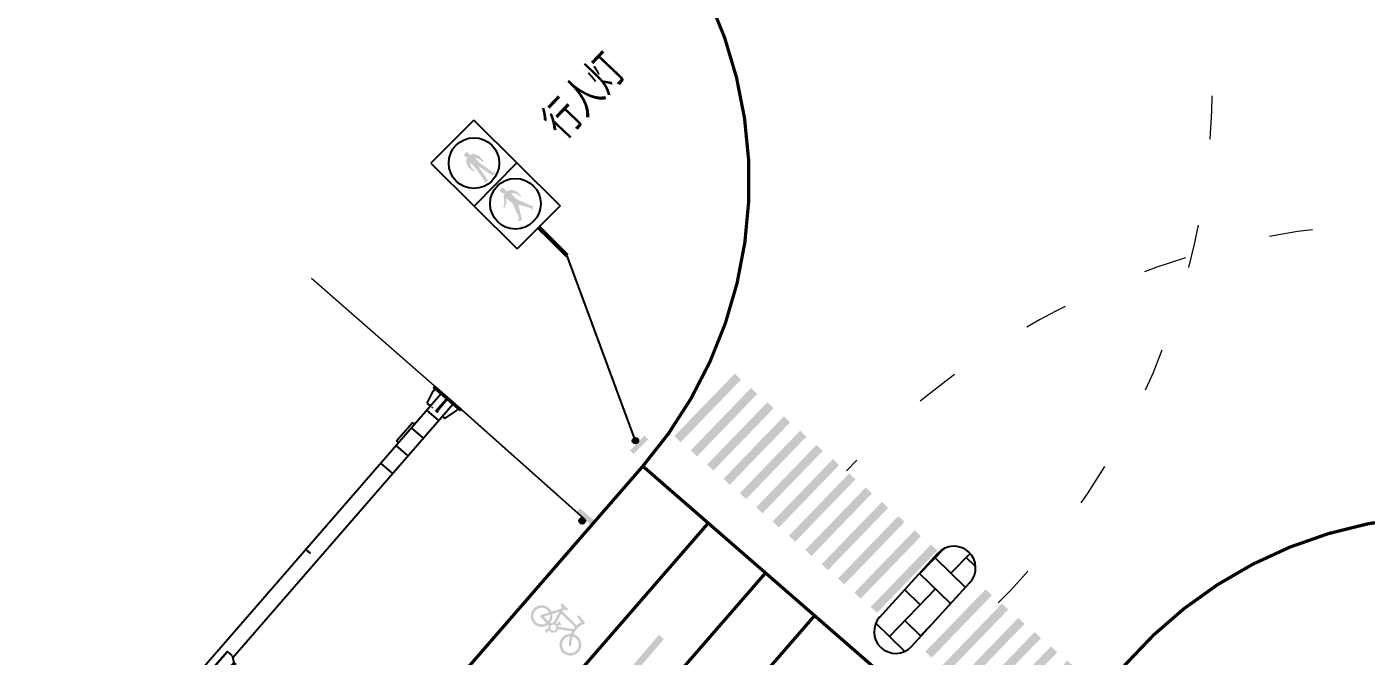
# Model space of a CAD drawing. Header units: millimetres. Extents: x 67536 to 67858, y 50657 to 50929.
# Drawn here: x 67629.2 to 67691, y 50755.1 to 50784.1 of the extents above; entities that cross this region are included whole.
import ezdxf

# ---------------------------------------------------------------- set-up
doc = ezdxf.new("R2010")
doc.units = ezdxf.units.MM
doc.linetypes.add('JTSS01', pattern=[6, 2, -4])
for name, color, linetype in [('@-交通信号', 7, 'Continuous'), ('@-路面边线', 7, 'Continuous'), ('@-辅助设计', 4, 'Continuous'), ('@-隔离岛', 3, 'Continuous')]:
    doc.layers.add(name, color=color, linetype=linetype)
doc.layers.add('@-道路标线', color=7, linetype='Continuous', lineweight=0)
doc.layers.get('@-辅助设计').off()
doc.styles.add('宋体', font='')
doc.styles.get('宋体').set_extended_font_data('SimSun')

# ---------------------------------------------------------------- blocks, each defined once
blk = doc.blocks.new('A$C4D5C2BD2')
at = {"layer": '@-交通信号', "linetype": 'ByBlock', "lineweight": -3}
blk.add_hatch(color=14, dxfattribs=at).paths.add_polyline_path([(0.5572020175083134, 0.5146595514379442, 1), (0.2922885207311656, 0.5146595514379442, 1)])
h = blk.add_hatch(color=14, dxfattribs=at)
edge = h.paths.add_edge_path()
edge.add_line((0.981396496295929, 0.3103656233288348), (0.9047607928514481, 0.5335762156173587))
edge.add_line((0.9047607928514481, 0.5335762188769877), (0.000568583607673645, 0.2231366215273738))
edge.add_line((0.0005685761570930481, 0.2231366285122931), (0.07720427960157394, -7.396377623081207e-05))
edge.add_line((0.07720427960157394, -7.396703585982323e-05), (0.9813964888453484, 0.3103656303137541))
at = {"layer": '@-交通信号', "color": 14}
blk.add_circle((0.4247452691197395, 0.5146595514379442, 363.6511633631799), 0.1324567483885739, dxfattribs=at)
blk = doc.blocks.new('A$C3CD052C4')
at = {"layer": '@-交通信号'}
h = blk.add_hatch(color=256, dxfattribs=at)
h.paths.add_polyline_path([(0.1983859571773792, 4.356085207038632), (0.3037263108562911, 4.182178008431947), (0.3200045453995699, 3.934058719638415), (0.3810483660345199, 3.966599105235218), (0.4013966001366498, 4.275731142948644), (0.2752394003473455, 4.548255585470542), (0.1207051664969185, 4.589344146314033), (0.1368730835529277, 4.649943680897195), (0.157221317771473, 4.715024181221452), (0.1409426421305398, 4.776036930097689), (0.1002470557141351, 4.8142541802099), (0.04286595714802388, 4.829918102943338), (-0.01451514147629496, 4.814254180208081), (-0.05521072783449199, 4.77603693009587), (-0.07148940341721755, 4.715024181205081), (-0.05114116919867229, 4.649943680909928), (-0.03497325220087077, 4.589344146312214), (-0.1895074860512977, 4.548255585452353), (-0.3156646858988097, 4.275731142926816), (-0.2953164516802644, 3.966599105244313), (-0.2342726311035221, 3.934058719632958), (-0.2179943965602433, 4.182178008441042), (-0.1126540429395391, 4.356085207034994), (-0.1126540428813314, 3.967285207005261), (-0.2342726310889702, 3.267445207033234), (-0.279085850372212, 3.25705659617779), (-0.2912468931463081, 3.189701124136263), (-0.1126540429249872, 3.189685207004004), (0.04286595720623154, 3.967285207021632), (0.1983859571919311, 3.189685207022194), (0.3769788072968367, 3.18970112414172), (0.3648177647555713, 3.257056596183247), (0.3200045454141218, 3.267445207024139), (0.1983859571773792, 3.967285207023451)])
h.paths.add_polyline_path([(-0.06118429476919118, 1.636378291499568), (-0.3482229192304658, 0.9205713478113466), (-0.4579572204529541, 0.9188305799580121), (-0.4771172687906073, 0.8874937784821668), (-0.3065058634529123, 0.7793136970540218), (0.08171556417073589, 1.403055258662789), (0.3901159533270402, 0.8554683633010427), (0.3610900809726445, 0.822830726599932), (0.3647185906738741, 0.7974457475393137), (0.4082571785402251, 0.7793136970467458), (0.506219883376616, 0.8590945566884329), (0.2014475629403023, 1.638771373256532), (0.2159607196663273, 2.019543891745343), (0.3683466593938647, 1.85998217249653), (0.408250562948524, 1.595980882662843), (0.4737198686198099, 1.636111189556686), (0.4445396291994257, 1.94701568977689), (0.3030383364821319, 2.150094438551605), (0.1325111714249942, 2.208116783383957), (0.1252545931201894, 2.251633812893488, 0.2072279350689316), (0.1346140927344095, 2.450030692549262, 0.0711061981058181), (0.1193633821385447, 2.472137523831407, 0.0975891202728249), (0.1034852991870139, 2.48372346323049, 0.0222332267681968), (0.08456203251262195, 2.491531811232562, 0.0407986121601978), (0.07378418094594963, 2.494460636444273, 0.0459787038497324), (0.04555813709157519, 2.49706172911101, 0.0363583218134128), (0.009835170960286632, 2.494460636444273, 0.02830864803348), (-0.00935821476741694, 2.490530535462312, 0.0246906909628924), (-0.03075985630857758, 2.483723463228671, 0.079384576499933), (-0.05583795587881468, 2.469505774046411, 0.1243502617140169), (-0.06706480044522323, 2.454712290782481, 0.0811445592898371), (-0.07183741006883793, 2.435193731856998, 0.0695555518301039), (-0.0704105976910796, 2.411836468469119, 0.0047304574096672), (-0.06829578496399336, 2.401883111553616, 0.0090106909384495), (-0.06704230702598579, 2.39668994594831, 0.057141586892112), (-0.06096273110597394, 2.380969756777631, -0.0682413411958788), (-0.05615765994298272, 2.367678773531225, -0.1243534000053011), (-0.05688904688577168, 2.34781299745373, 0.0894556629479959), (-0.05978576498455368, 2.320536050174269, 0.0148189027599731), (-0.05776430989499204, 2.300840494513977, -0.0224194918720017), (-0.05592311613145284, 2.279750535453786, 0.0428473774026392), (-0.05615765994298272, 2.26976586341334, 0.1828745618122536), (-0.05377668564324267, 2.264489678782411, 0.101618928131842), (-0.04527257199515589, 2.258886470561265, 0.0299215739039949), (-0.001733984012389556, 2.249434136931086), (-0.001733984012389556, 2.204490589996567), (-0.1098946226702537, 2.1785597586113), (-0.1807460487616481, 2.085614511275708), (-0.2914515398006188, 1.939557423202132), (-0.3313056047336431, 1.904149619640521), (-0.5062198836385505, 1.793500335124918), (-0.4530814243044006, 1.753666386819532), (-0.2629672755283536, 1.852729243923022), (-0.2161719821888255, 1.877593834708023), (-0.1098946225974942, 2.021437714965941)])
for p, q in [((-1.402307950018439, 5.60923179994461), (-1.402307949960232, -1.2732925824821e-11)), ((1.402307949902024, 5.609231799970075), (-1.402307950018439, 5.60923179994461)), ((1.402307949902024, 5.609231799970075), (1.402307949960232, 1.2732925824821e-11)), ((1.402307949989336, 2.804615899991404), (-1.402307950047543, 2.804615899995042)), ((1.402307949960232, 1.2732925824821e-11), (-1.402307949960232, -1.2732925824821e-11))]:
    blk.add_line(p, q, dxfattribs=at)
at = {"layer": '@-交通信号', "color": 1}
blk.add_circle((-1.01863406598568e-10, 4.206923849938903), 1.166399999991831, dxfattribs=at)
at = {"layer": '@-交通信号', "color": 3}
blk.add_circle((0.01579213106015231, 1.529717030643951), 1.166399999991831, dxfattribs=at)
blk = doc.blocks.new('A$C42B20481')
at = {"layer": '@-交通信号', "linetype": 'ByBlock', "lineweight": -3}
for points in [[(0.1324567483885739, 0, 1), (-0.1324567483885739, 0, 1)], [(0.4606980249664048, -0.3733013846704125), (0.4603487807471538, -0.1373016438719787), (-0.4956503291614354, -0.1387163790641353), (-0.4953010849567363, -0.374716119862569)]]:
    blk.add_hatch(color=14, dxfattribs=at).paths.add_polyline_path(points)
at = {"layer": '@-交通信号', "color": 14}
blk.add_circle((0, 0), 0.1324567483885739, dxfattribs=at)
blk = doc.blocks.new('A$C5D3B22B4')
at = {"layer": '@-交通信号'}
for p, q in [((0.1153616927622352, 16.70260056157349), (0.1153616927622352, 15.69368050578487)), ((0.1153616927622352, 16.70260056157349), (0.2495233541849302, 16.70260056157349)), ((0.1824425234663067, 16.70260056157349), (0.1824425234663067, 15.69368050578487)), ((0.2495233541849302, 16.70260056157349), (0.809907055227086, 16.76442361522641)), ((0.2495233541849302, 16.70260056157349), (0.2495233541849302, 15.69368050578487)), ((0.4413993451016722, 17.24206643283105), (1.1784147653525, 17.24206643283105)), ((0.4413993451016722, 17.24206643283105), (0.4413993451016722, 16.72376884262667)), ((1.1784147653525, 17.07442647273456), (0.4413993451016722, 17.07442647273456)), ((1.105069848650601, 17.24206643283105), (0.5147442618035711, 17.24206643283105)), ((1.105069848650601, 17.24206643283105), (0.5147442618035711, 17.24206643283105)), ((0.5147442618035711, 17.24206643283105), (0.5147442618035711, 17.24206643283105)), ((0.5147442618035711, 17.24206643283105), (0.5147442618035711, 17.24206643283105)), ((0.5147442618035711, 17.24206643283105), (0.5147442618035711, 17.24206643283105)), ((0.809907055227086, 16.76442361522641), (0.809907055227086, 15.51163263688795)), ((0.809907055227086, 15.5105133279194), (0.809907055227086, 16.69353855771806)), ((1.1784147653525, 17.24206643283105), (1.1784147653525, 0.0809907138827839)), ((-19.01916506013367, 16.36813209847242), (-19.33041515065997, 16.36658324647942)), ((-13.85681291895162, 16.3839729569936), (-19.01916506013367, 16.36813209847242)), ((-6.75872682291083, 16.40460298876314), (-13.85681291895162, 16.3839729569936)), ((0.1153616927622352, 16.44111264106868), (-6.75872682291083, 16.40460298876314)), ((-0.02233867958420888, 16.63465959109271), (-0.6277825429860968, 16.49763751473802)), ((-0.6277825429860968, 16.49763751473802), (-0.6277825429860968, 16.43890202417424)), ((-0.627029175448115, 16.21960691784443), (-0.6268592473934405, 16.17667414951393)), ((-0.627029175448115, 16.21960691784443), (0.1153616927622352, 16.21960691784443)), ((-0.6268592473934405, 16.17667414951393), (0.1153616927622352, 16.17667414951393)), ((0.1153616927622352, 16.63465959109271), (-0.02233867958420888, 16.63465959109271)), ((-19.01916506013367, 16.01543425421369), (-19.29370332800318, 16.01717393904255)), ((-13.85373341885861, 16.00429684719165), (-19.01916506013367, 16.01543425421369)), ((-6.75872682291083, 15.98979226334086), (-13.85373341885861, 16.00429684719165)), ((0.1153616927622352, 15.95516842628967), (-6.75872682291083, 15.98979226334086)), ((-0.6277825429860968, 15.95726485926753), (-0.6277825429860968, 15.90975372742651)), ((-0.02233867958420888, 15.77273165107181), (-0.6277825429860968, 15.90975372742651)), ((0.1153616927622352, 15.77273165107181), (-0.02233867958420888, 15.77273165107181)), ((0.1153616927622352, 15.69368050578487), (0.2495233541849302, 15.69368050578487)), ((0.5147442618035711, 15.50372726831847), (0.2495233541849302, 15.69368050578487)), ((0.4413993451016722, 15.55625745722318), (0.4413993451016722, 0.0809907138827839)), ((0.5147442618035711, 15.50372726831847), (0.809907055227086, 15.50372726831847)), ((0.8904059988853987, 9.580596452478858), (1.212401773533202, 9.580596452478858)), ((0.8913895225996384, 9.577645881428907), (1.215352344690473, 9.577645881428907)), ((1.1784147653525, 4.319504131372014), (0.4413993451016722, 4.319504131372014)), ((1.1784147653525, 3.239628098528556), (0.4413993451016722, 3.239628098528556)), ((1.175710075112875, 3.065762893780629), (1.299130259663798, 3.065762893780629)), ((1.299130259663798, 3.065762893780629), (1.299130259663798, 1.940892026235815)), ((1.029931805227534, 2.159752065686916), (0.4413993451016722, 2.159752065686916)), ((1.1784147653525, 2.159752065686916), (0.4413993451016722, 2.159752065686916)), ((1.175710075112875, 2.160546679939216), (0.4441040353267454, 2.160546679939216)), ((1.028128678401117, 2.160546679939216), (0.4441040353267454, 2.160546679939216)), ((1.175710075112875, 1.940892026235815), (1.299130259663798, 1.940892026235815)), ((0.2806895182875451, 0.8188976695801102), (0.1196916309563676, 0.2151556149183307)), ((0.3671628650772618, 0.8188976695801102), (0.2806895182875451, 0.8188976695801102)), ((0.4413993451016722, 0.8099070246335032), (0.3543977392691886, 0.8099070246335032)), ((0.4441040353267454, 0.8188976695801102), (0.3576306885224767, 0.8188976695801102)), ((0.3820061610458652, 0.8099070246335032), (0.4359999647276709, 0.8099070246335032)), ((1.1784147653525, 1.079876032843458), (0.4413993451016722, 1.079876032843458)), ((0.7113683635107009, 0.8099070246335032), (0.7545634064445039, 0.8099070246335032)), ((0.7114995000010822, 0.8188976695801102), (0.7544322699541226, 0.8188976695801102)), ((0.7884406702505657, 0.8188976695801102), (0.7884406702505657, 0.0809907138827839)), ((0.7884406702505657, 0.8188976695801102), (0.8313734402036062, 0.8188976695801102)), ((0.8313734402036062, 0.8188976695801102), (0.8313734402036062, 0.0809907138827839)), ((1.029931805227534, 0.8099070246335032), (1.08392560890934, 0.8099070246335032)), ((1.175710075112875, 0.8188976695801102), (1.284665417959332, 0.8188976695801102)), ((1.1784147653525, 0.8099070246335032), (1.28803570799937, 0.8099070246316842)), ((1.252651245362358, 0.8188976695801102), (1.361606588208815, 0.8188976695801102)), ((1.361606588208815, 0.8188976695801102), (1.522604475525441, 0.2151556149183307)), ((0, 0.0809907138827839), (1.61981411043962, 0.0809907138827839)), ((0, 0.0809907138827839), (0, 0)), ((0, 0), (1.61981411043962, 0)), ((0.1196916309563676, 0.2151556149183307), (0.1196916309563676, 0.0809907138827839)), ((1.522604475525441, 0.2151556149183307), (1.522604475525441, 0.0809907138827839)), ((1.61981411043962, 0.0809907138827839), (1.61981411043962, 0))]:
    blk.add_line(p, q, dxfattribs=at)
blk = doc.blocks.new('*U29')
at = {"layer": '@-路面边线'}
h = blk.add_hatch(color=256, dxfattribs=at)
h.dxf.hatch_style = 1
h.paths.add_polyline_path([(0.4033535085716891, 3.998503999738582), (0.1911748004755952, 0.004135439408857716), (0.590611656509404, -0.01708243139616844), (0.8027903646102712, 3.977286128928065)])
blk = doc.blocks.new('*U30')
at = {"layer": '@-道路标线', "color": 0, "linetype": 'ByBlock', "lineweight": -2, "transparency": 16777216}
for p, rotation in [((67658.90541628523, 50765.32992665472), 319.0000000000817), ((67659.66012586546, 50764.67386762573), 319.0000000000817), ((67660.41483544567, 50764.01780859674), 319.0000000000817), ((67661.1695450259, 50763.36174956775), 319.0000000000817), ((67661.92425460613, 50762.70569053876), 319.0000000000975), ((67662.67896418634, 50762.04963150977), 319.0000000000817), ((67663.43367376657, 50761.39357248078), 319.0000000000817), ((67664.18838334679, 50760.73751345179), 319.0000000000817), ((67664.94309292702, 50760.08145442281), 319.0000000000817), ((67665.69780250725, 50759.42539539382), 319.0000000000817), ((67666.45251208746, 50758.76933636483), 319.0000000000975), ((67667.20722166769, 50758.11327733584), 319.0000000000975), ((67667.96193124792, 50757.45721830684), 319.0000000000975)]:
    blk.add_blockref('*U29', p, dxfattribs=dict(at, rotation=rotation))
blk = doc.blocks.new('安全岛')
at = {"layer": '@-隔离岛'}
h = blk.add_hatch(dxfattribs=at)
h.set_pattern_fill('AR-HBONE', color=30, scale=0.01, angle=-1.6576033e-09, style=0)
h.set_pattern_definition([(44.9999999983424, (0, 0), (4.156886443366873e-11, 1.436840979371065), [3.048, -1.016]), (134.9999999983424, (0.7184200000207843, 0.7184199999792156), (4.156886443366873e-11, 1.436840979371065), [3.048, -1.016])])
h.paths.add_polyline_path([(67669.73388765508, 50802.97680845962, 0.9999999851010306), (67668.38928634053, 50801.49585467608), (67671.27921282793, 50798.78014499724, 1.000000021073415), (67672.64744296255, 50800.23889440441)])
at = {"layer": '@-隔离岛', "linetype": 'Continuous', "flags": 128}
for points in [[(67669.7325219488, 50802.97809183544), (67672.64744296616, 50800.23889440103)], [(67668.36428753067, 50801.51934645353), (67671.27921283204, 50798.78014499338)]]:
    blk.add_lwpolyline(points, dxfattribs=at)
at = {"layer": '@-隔离岛', "linetype": 'Continuous'}
for centre, radius, start, end in [((67669.06158699801, 50802.23633156766), 1.000147089691104, 45.79745735733002, 225.79745735733), ((67671.96332789911, 50799.5095196972), 1.000000441775133, 226.8339718696227, 46.83397186962267)]:
    blk.add_arc(centre, radius, start, end, dxfattribs=at)
blk = doc.blocks.new('*U120')
at = {"layer": '@-路面边线'}
h = blk.add_hatch(color=256, dxfattribs=at)
h.dxf.hatch_style = 1
h.paths.add_polyline_path([(0.4033535085716891, 3.998503999738582), (0.1911748004755952, 0.004135439408857716), (0.590611656509404, -0.01708243139616844), (0.8027903646102712, 3.977286128928065)])
blk = doc.blocks.new('*U122')
at = {"layer": '@-道路标线', "color": 0, "linetype": 'ByBlock', "lineweight": -2, "transparency": 16777216}
for p, rotation in [((67670.48058608756, 50755.39015797871), 319.0000000001187), ((67671.2352956678, 50754.73409894972), 319.0000000001187), ((67671.99000524801, 50754.07803992073), 319.0000000001187), ((67672.74471482824, 50753.42198089174), 319.0000000001187), ((67673.49942440847, 50752.76592186275), 319.0000000001187), ((67674.25413398868, 50752.10986283376), 319.0000000001187), ((67675.00884356891, 50751.45380380478), 319.0000000001314), ((67675.76355314914, 50750.79774477578), 319.0000000001187)]:
    blk.add_blockref('*U120', p, dxfattribs=dict(at, rotation=rotation))

msp = doc.modelspace()

# ---------------------------------------------------------------- hatches: boundary and pattern name
at = {"layer": '@-道路标线'}
h = msp.add_hatch(color=7, dxfattribs=at)
edge = h.paths.add_edge_path()
edge.add_line((67653.83085921916, 50757.25475801262), (67653.85954857216, 50757.30559529174))
edge.add_ellipse((67654.17917209191, 50757.63166579683), major_axis=(0.4191300788946287, 0.1811345548665944), ratio=0.9999805706952836, start_angle=200.1195756284293, end_angle=202.1999952957983, ccw=False)
edge.add_ellipse((67653.96694547488, 50757.40924226822), major_axis=(0.05963689460239498, -0.13799474295858), ratio=0.9999999506772708, start_angle=219.8589830386828, end_angle=284.2785924977287, ccw=False)
edge.add_ellipse((67653.86547595313, 50757.44934533881), major_axis=(0.01699151661465473, -0.03931693598984894), ratio=0.9999998303205472, start_angle=113.18325781182659, end_angle=206.501347011118, ccw=False)
edge.add_line((67653.8949289532, 50757.48044282381), (67654.17682224885, 50757.20174345831))
edge.add_ellipse((67654.13784903748, 50757.2164585701), major_axis=(0.01652627166008327, -0.038240398414462), ratio=0.9999998508462595, start_angle=310.81329457208363, end_angle=405.9425271505703, ccw=False)
edge.add_ellipse((67654.17917209191, 50757.63166579683), major_axis=(0.1811351627909923, -0.4191314855803999), ratio=0.999999995276094, start_angle=307.0992444217952, end_angle=329.14455822133897, ccw=False)
edge.add_line((67653.95413648088, 50757.23437478602), (67653.89307824057, 50757.12618013354))
edge.add_line((67653.89307824118, 50757.12618013286), (67654.54463805379, 50756.48200268349))
edge.add_ellipse((67655.36120738965, 50755.63190575524), major_axis=(1.082027998722224, 0.4676177391482687), ratio=0.9999997747193812, start_angle=102.93400800517048, end_angle=110.4751074252666, ccw=False)
edge.add_line((67654.66326506753, 50756.58181458302), (67654.7623826173, 50756.62774715942))
edge.add_line((67654.76238261789, 50756.62774715873), (67654.58785560056, 50756.84753199961))
edge.add_ellipse((67654.63381677208, 50756.88402890534), major_axis=(0.05387373228149694, 0.02328249631128075), ratio=0.9999999969862579, start_angle=15.0799806736444, end_angle=195.0799806736443, ccw=False)
edge.add_line((67654.6797779449, 50756.92052581097), (67654.89690824124, 50756.64708994082))
edge.add_ellipse((67654.85471368312, 50756.60584967635), major_axis=(0.05415987725779565, 0.02340615897716692), ratio=0.9999999565071804, start_angle=-94.40099306387123, end_angle=20.972252427922285, ccw=False)
edge.add_line((67654.87389479525, 50756.55005339349), (67654.7235712293, 50756.48039116586))
edge.add_ellipse((67655.36120738965, 50755.63190575524), major_axis=(0.4210526319913381, -0.9742802691363636), ratio=0.9999999809832021, start_angle=193.5523853715453, end_angle=221.8935450160579)
edge.add_ellipse((67654.25049765909, 50755.59362942048), major_axis=(0.2000105930814869, -0.4628076388834052), ratio=0.9999999808311439, start_angle=-98.18991527179861, end_angle=139.7104712913849, ccw=False)
edge.add_ellipse((67654.25049765909, 50755.59362942048), major_axis=(0.2000105924965833, -0.4628076375299877), ratio=0.9999999833191034, start_angle=153.487581228541, end_angle=261.8100847081013, ccw=False)
edge.add_ellipse((67655.36120738965, 50755.63190575524), major_axis=(0.4676176550203591, -1.082027804057339), ratio=0.9999999987140331, start_angle=217.7231741279261, end_angle=223.3859971820988, ccw=False)
edge.add_line((67654.32929757572, 50756.20165341371), (67653.6838330699, 50756.30409567238))
edge.add_ellipse((67653.46515671682, 50756.37916336802), major_axis=(0.09171947034376982, -0.21223111663962), ratio=0.9999999485642296, start_angle=280.9424230675123, end_angle=407.6811191826454, ccw=False)
edge.add_line((67653.27419472106, 50756.24882527481), (67653.21102060663, 50756.21269279847))
edge.add_line((67653.21102060785, 50756.21269279707), (67653.23161564865, 50756.17358758706))
edge.add_line((67653.23161564874, 50756.17358758837), (67653.15579842479, 50756.13365790073))
edge.add_line((67653.15579842418, 50756.13365790142), (67653.07604435396, 50756.28509238789))
edge.add_line((67653.07604435398, 50756.28509238791), (67653.15186157721, 50756.32502207493))
edge.add_line((67653.15186157721, 50756.32502207493), (67653.17106673353, 50756.28855594122))
edge.add_line((67653.17106673212, 50756.28855594001), (67653.2397261263, 50756.32782572303))
edge.add_ellipse((67653.46515671682, 50756.37916336802), major_axis=(0.2122311081870831, 0.09171946669085483), ratio=0.9999998710940378, start_angle=156.077858777343, end_angle=169.4568067655877, ccw=False)
edge.add_line((67653.2339650551, 50756.38138146204), (67653.23633084062, 50756.41222731359))
edge.add_ellipse((67653.46515671682, 50756.37916336802), major_axis=(0.09171946940426016, -0.212231114465674), ratio=0.99999997824153, start_angle=219.2364363992578, end_angle=238.4055656186149, ccw=False)
edge.add_line((67653.25987525449, 50756.48553078553), (67653.23161957714, 50756.51346631881))
edge.add_ellipse((67652.92784857369, 50756.91150568777), major_axis=(0.4596260204465324, 0.1986355998077082), ratio=0.999999957172602, start_angle=251.5529690226818, end_angle=283.97727336007733, ccw=False)
edge.add_line((67652.97083913482, 50756.4126430094), (67652.84743630675, 50756.41729316517))
edge.add_ellipse((67652.92784857369, 50756.91150568777), major_axis=(0.1986355912541835, -0.4596260006543972), ratio=0.9999999765459381, start_angle=90.72597712170881, end_angle=327.3860601384187, ccw=False)
edge.add_line((67653.38492088541, 50757.11594895242), (67653.83085922258, 50757.25475801437))
edge = h.paths.add_edge_path(flags=16)
edge.add_line((67653.83328779342, 50757.02023199017), (67653.58357253831, 50756.57773879184))
edge.add_ellipse((67653.46515671682, 50756.37916336802), major_axis=(0.09171959810170147, -0.2122314122606958), ratio=0.9999989921065656, start_angle=113.33312174311399, end_angle=125.81877227170509, ccw=False)
edge.add_line((67653.62370307514, 50756.54744158063), (67653.69258869565, 50756.5868407532))
edge.add_line((67653.69258869703, 50756.58684075441), (67653.66734582528, 50756.6276896379))
edge.add_line((67653.66734582589, 50756.62768963721), (67653.7402398699, 50756.67273505496))
edge.add_line((67653.74023986931, 50756.67273505567), (67653.83732825931, 50756.51562329163))
edge.add_line((67653.8373282587, 50756.51562329231), (67653.76443421318, 50756.47057787202))
edge.add_line((67653.7644342131, 50756.47057787072), (67653.73766013383, 50756.51390460254))
edge.add_line((67653.73766013382, 50756.51390460254), (67653.67432047783, 50756.47767744519))
edge.add_ellipse((67653.46515671682, 50756.37916336802), major_axis=(0.2122311079851955, 0.09171946660360562), ratio=0.9999996316774112, start_angle=-12.801403836924408, end_angle=1.8475263374838278, ccw=False)
edge.add_line((67653.69243509228, 50756.42157851272), (67654.3968726975, 50756.30977658641))
edge.add_ellipse((67655.36120738965, 50755.63190575524), major_axis=(0.4676176200695289, -1.082027723184067), ratio=0.9999999651228509, start_angle=206.1845881327514, end_angle=211.5225778991242, ccw=False)
edge.add_line((67654.46411764077, 50756.3965496245), (67653.8332877922, 50757.02023199156))
edge = h.paths.add_edge_path(flags=16)
edge.add_line((67653.74960751594, 50757.1107807179), (67653.41918812563, 50757.00792971211))
edge.add_ellipse((67652.92784857369, 50756.91150568777), major_axis=(0.1986355925181481, -0.4596260035791037), ratio=0.9999999682488206, start_angle=387.44292668244736, end_angle=437.7305866839091, ccw=False)
edge.add_line((67653.31595722269, 50756.59514538723), (67653.33866516038, 50756.57269474139))
edge.add_ellipse((67653.46515671682, 50756.37916336802), major_axis=(0.212231137303391, 0.09171947927398788), ratio=0.9999998818253548, start_angle=66.12125378608778, end_angle=99.79606636223912, ccw=False)
edge.add_line((67653.46719973066, 50756.61035664852), (67653.74960751593, 50757.11078071788))
edge = h.paths.add_edge_path(flags=16)
edge.add_line((67653.32665931113, 50756.39917539719), (67653.32522741235, 50756.38050587177))
edge.add_ellipse((67653.46515671682, 50756.37916336802), major_axis=(0.1393920081063057, -0.01232401092019348), ratio=0.9999982862807512, start_angle=184.5028513073123, end_angle=536.8305418411982)
edge = h.paths.add_edge_path(flags=16)
edge.add_ellipse((67654.25049765909, 50755.59362942048), major_axis=(0.1534455997928278, -0.3550601727791179), ratio=0.9999999827594351, start_angle=158.9141864051265, end_angle=261.729474163011)
edge.add_ellipse((67654.25049765909, 50755.59362942048), major_axis=(0.1534456015266486, -0.3550601767910329), ratio=0.9999999726421697, start_angle=261.7294742455286, end_angle=501.1211886144014)
edge.add_ellipse((67655.36120738965, 50755.63190575524), major_axis=(0.4210526340974051, -0.9742802740096245), ratio=0.9999999693913519, start_angle=228.2603932092995, end_angle=249.2839976678984)
edge.add_ellipse((67654.24233074536, 50755.58043181524), major_axis=(0.02328316158523805, -0.05387527166930963), ratio=0.9999984609880854, start_angle=249.7117148502653, end_angle=428.8563375229205, ccw=False)
edge.add_ellipse((67655.36120738965, 50755.63190575524), major_axis=(0.4676176288569983, -1.08202774351753), ratio=0.9999999672635289, start_angle=229.4454243372494, end_angle=249.28399770017649, ccw=False)
edge = h.paths.add_edge_path(flags=16)
edge.add_line((67653.30625301485, 50756.97277593239), (67653.02313594615, 50756.88464891508))
edge.add_line((67653.02313594676, 50756.88464891438), (67653.23198283536, 50756.67816832734))
edge.add_ellipse((67652.92784857369, 50756.91150568777), major_axis=(0.1520705977739607, -0.3518785341068472), ratio=0.9999999719880538, start_angle=29.13147224983823, end_angle=75.82490958884358)
edge = h.paths.add_edge_path(flags=16)
edge.add_ellipse((67652.92784857369, 50756.91150568777), major_axis=(0.152070600192305, -0.3518785397026923), ratio=0.9999999542659418, start_angle=92.82568757028405, end_angle=327.3860593604895)
edge.add_line((67652.86628688656, 50756.53314854403), (67652.96076110813, 50756.5295885072))
edge.add_ellipse((67652.92784857369, 50756.91150568777), major_axis=(0.1520705995342087, -0.351878538179913), ratio=0.9999999059556514, start_angle=341.5529669549778, end_angle=371.5106501264239)
edge.add_line((67653.14707805726, 50756.59704995629), (67652.88632909728, 50756.85484455511))
edge.add_ellipse((67652.92833537998, 50756.90526733771), major_axis=(0.06024258138386498, 0.02603490828374616), ratio=0.9999999181052606, start_angle=79.8263932664151, end_angle=206.8305000872452, ccw=False)
edge.add_line((67652.91335054724, 50756.96916130571), (67653.27180255002, 50757.08073813653))
msp.add_hatch(color=7, dxfattribs=at).paths.add_polyline_path([(67658.44963932125, 50755.94461246546), (67658.3358354924, 50756.04232985299), (67655.99061816205, 50753.31103790928), (67655.76301049923, 50753.50647268975), (67654.54094377306, 50751.39245922847), (67656.44583348431, 50752.92016835656), (67656.21822582273, 50753.11560313439), (67658.56344315335, 50755.84689507585)])

# ---------------------------------------------------------------- linework, layer by layer
at = {"layer": '@-交通信号', "linetype": 'Continuous', "lineweight": -3}
msp.add_line((67657.25200093398, 50764.99556067103, -2.676977361688837), (67654.10829283713, 50773.5226647016), dxfattribs=at)
at = {"layer": '@-交通信号', "lineweight": 0, "ltscale": 0.5}
msp.add_line((67642.31081880987, 50772.48691676292), (67648.58368603347, 50766.99702740945), dxfattribs=at)
at = {"layer": '@-交通信号'}
msp.add_line((67654.88309713952, 50761.39701315012), (67648.58368603347, 50766.99702740945), dxfattribs=at)
at = {"layer": '@-交通信号', "const_width": 0.2, "flags": 128}
msp.add_lwpolyline([(67652.79149364599, 50774.82779807563), (67654.10829283713, 50773.5226647016)], dxfattribs=at)
at = {"layer": '@-路面边线', "color": 7, "linetype": 'Continuous', "const_width": 0.15, "flags": 128}
msp.add_lwpolyline([(67657.10923742242, 50763.26365923721), (67622.05828357555, 50722.9421492887)], dxfattribs=at)
at = {"layer": '@-道路标线', "color": 7, "linetype": 'Continuous', "const_width": 0.15, "flags": 128}
for points in [[(67637.49186582159, 50809.09446021097), (67656.19610893918, 50791.51536734676, -0.4028906534838921), (67657.59329822725, 50763.82050749427), (67657.10923742244, 50763.26365923724)], [(67675.49396564894, 50749.65989938741), (67679.84791211886, 50754.66854185315, -0.3689194771101779), (67705.54048900798, 50758.5083231965), (67716.99717541217, 50751.3493909881)]]:
    msp.add_lwpolyline(points, format="xyb", dxfattribs=at)
for points in [[(67657.59329822725, 50763.82050749427), (67674.80067665638, 50748.86236163329)], [(67658.55612970046, 50758.83110605567), (67660.61213654817, 50761.19627137831)], [(67658.55612970046, 50758.83110605567), (67619.19258796108, 50713.54853124225)]]:
    msp.add_lwpolyline(points, dxfattribs=at)
at = {"layer": '@-道路标线', "color": 7, "linetype": 'JTSS01', "const_width": 0.15, "flags": 128}
for points in [[(67607.82993828441, 50695.14241222839), (67661.66646122492, 50757.07424737393), (67663.25362007893, 50758.90006477684)], [(67585.9310384603, 50665.37785045765), (67664.34729969373, 50755.58543999319), (67665.51774881962, 50756.93188768987)]]:
    msp.add_lwpolyline(points, dxfattribs=at)
at = {"layer": '@-道路标线', "color": 7, "linetype": 'JTSS01'}
for centre, radius, start, end in [((67649.81147022221, 50781.49905767581), 34.05772232904485, 315.2342347071019, 40.35567013608644), ((67693.36047635193, 50738.98097451048), 36.08002301006632, 50.13224477432388, 136.9649168186759)]:
    msp.add_arc(centre, radius, start, end, dxfattribs=at)

# ---------------------------------------------------------------- block references
at = {"layer": '@-交通信号'}
for name, p, rotation in [('A$C3CD052C4', (67652.79149364599, 50774.82779807563), 45.25492557717082), ('A$C5D3B22B4', (67649.21539410237, 50766.447682287), 138.9891696313807), ('A$C42B20481', (67654.79617879914, 50761.29706320115), 138.9891696313807)]:
    msp.add_blockref(name, p, dxfattribs=dict(at, rotation=rotation))
at = {"layer": '@-交通信号', "linetype": 'Continuous', "ltscale": 2, "rotation": 26.15975837133789}
msp.add_blockref('A$C4D5C2BD2', (67657.09766388714, 50764.34635879817, -366.3281407248688), dxfattribs=at)
at = {"layer": '@-辅助设计', "rotation": 90.75989094722955}
msp.add_blockref('安全岛', (119364.470949043, -16233.16802602057), dxfattribs=at)
at = {"layer": '@-道路标线'}
for name in ['*U30', '*U122']:
    msp.add_blockref(name, (0, 0), dxfattribs=at)

# ---------------------------------------------------------------- texts
at = {"layer": '@-交通信号', "style": '宋体', "width": 0.7}
msp.add_text('行人灯', height=1.499999999999999, rotation=46.52399303483935, dxfattribs=at).set_placement((67653.91806427624, 50778.8488351169))

doc.saveas('drawing.dxf')
